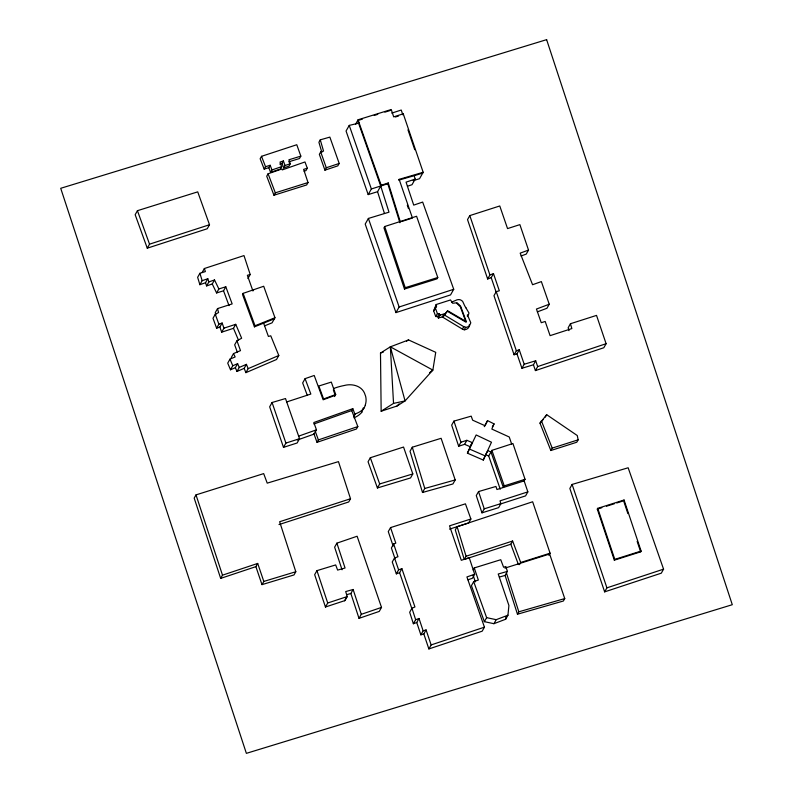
<?xml version="1.0" encoding="UTF-8"?>
<svg xmlns="http://www.w3.org/2000/svg" width="793" height="793" viewBox="0 0 793 793"><rect width="100%" height="100%" fill="white"/><g stroke="black" fill="none" stroke-linecap="round" stroke-linejoin="round"><path stroke-width="1.19" d="M499.392 577.056L505.091 575.421L507.371 571.406L505.865 566.519L503.595 567.243L500.75 559.719L474.264 567.927L478.348 580.04L473.708 581.656L471.439 585.67L484.364 621.662L493.93 623.695L505.666 619.234L505.914 616.805M505.666 619.234L507.946 615.219L508.908 605.495L498.232 574.023L507.371 571.406M467.434 316.595L467.434 314.752M362.936 409.485L361.816 411.993M365.365 405.203L364.245 407.711M467.424 453.18L476.157 434.96L491.482 442.226L483.294 460.059L467.424 453.18L471.756 443.386M484.275 426.674L487.546 420.617L494.039 423.878L491.819 429.063L509.255 437.002L511.634 444.011M483.294 460.059L484.662 456.857M487.546 420.617L485.048 425.732L472.658 420.181L471.201 416.147L453.943 421.113L451.673 425.127L458.671 446.241L464.599 444.328L470.15 446.697L472.42 442.682L466.869 440.313L460.941 442.216L458.671 446.241M137.437 210.69L135.167 214.705L147.27 248.179L207.241 228.751L209.511 224.736L197.725 191.856L137.437 210.69L149.54 244.165L147.27 248.179M288.622 161.851L299.476 158.541L300.834 156.132L296.78 144.732L261.521 156.32L260.154 158.729L264.178 169.117L268.817 167.67L270.175 165.261L271.969 169.95L270.611 172.359L268.817 167.67M247.931 278.502L250.201 274.487L243.986 255.584L204.366 268.52L205.377 271.583L199.905 273.288L197.635 277.302L199.886 284.697L205.526 282.744L207.806 278.73L208.876 281.911L206.606 285.926L205.526 282.744M202.096 272.534L204.366 268.52M264.178 169.117L265.536 166.708L270.175 165.261M199.886 284.697L202.156 280.682L207.806 278.73M268.093 173.776L266.726 176.185L273.952 195.237L306.653 184.957L308.021 182.549L303.63 169.385L307.307 168.225L304.968 161.96L282.258 169.9L281.951 168.939L268.093 173.776L275.32 192.828L273.952 195.237M212.256 283.973L214.526 279.959L218.868 288.939L216.588 292.954L212.256 283.973L206.606 285.926M282.04 163.368L283.398 160.959L285.024 165.529L283.666 167.938L282.04 163.368L279.78 164.111M283.398 160.959L280.008 162.069L281.644 166.649L280.276 169.058L270.611 172.359M300.834 156.132L288.9 159.78L290.307 163.754L288.939 166.163L283.666 167.938M216.588 292.954L223.537 290.803L225.807 286.788L232.161 303.907L217.54 308.586L215.27 312.601L215.785 314.583M217.54 308.586L218.571 312.561L215.27 314.246L213 318.261L216.618 328.223L219.869 327.033L222.139 323.019L223.953 328.153L221.683 332.168L219.869 327.033M320.273 139.855L323.544 151.096L320.709 151.939L319.351 154.348L324.922 170.168L337.828 165.856L339.196 163.447L329.858 137.1L320.273 139.855L318.915 142.264L321.849 152.385M216.618 328.223L218.888 324.208L222.139 323.019M307.307 168.225L305.939 170.634L304.106 171.209M264.555 325.854L272.078 322.82L274.963 317.735L263.702 286.253L243.114 293.37L242.499 294.441L254.434 326.845L274.358 318.806M253.542 289.901L252.937 290.981L247.376 275.31L250.201 274.487M221.683 332.168L233.479 328.322L235.749 324.307L241.647 338.234L236.948 340.792L234.669 344.806L237.434 352.469M413.113 180.675L419.537 178.712L423.175 172.289L403.25 113.825L393.685 116.868L391.246 109.523L358.119 119.763L358.922 122.409L358.466 123.212L349.237 125.403L346.055 131.023L368.19 194.592L377.557 191.698L381.185 185.275L388.263 182.955L400.346 221.921M324.922 170.168L326.29 167.759L339.196 163.447M355.542 124.313L358.119 119.763M236.948 340.792L240.497 350.635L233.509 353.589L235.154 356.949L230 359.12L227.72 363.135L230.505 369.776L235.343 367.684L237.622 363.67L239.248 367.437L236.978 371.461L235.343 367.684M231.239 357.603L233.509 353.589M254.434 326.845L255.039 325.774L274.963 317.735M230.505 369.776L232.775 365.761L237.622 363.67M244.165 368.358L246.435 364.344L248.159 368.646L245.889 372.66L244.165 368.358L236.978 371.461M402.794 114.628L403.25 113.825M278.987 524.579L348.702 501.969L350.516 498.757L338.462 461.625L267.221 483.145L263.682 473.609L196 494.891L194.186 498.103L220.672 578.384L255.891 566.648L257.705 563.436L263.811 581.428L261.987 584.639L255.891 566.648M368.19 194.592L371.362 188.972L387.807 183.758L388.263 182.955M263.603 323.147L268.401 336.43L270.76 335.806L278.789 355.492L276.519 359.507L245.889 372.66M362.391 119.109L357.663 120.566L380.739 186.077L388.996 212.177L368.388 218.442L365.206 224.072L395.955 312.611L450.543 294.917L453.725 289.296L422.669 202.076L413.718 205.109L406.056 182.152L415.195 179.079L414.154 175.709L398.681 180.16L399.137 179.357L423.175 172.289M272.078 402.507L269.66 406.799L283.488 447.361L297.127 442.99L299.546 438.707L285.51 398.542L272.078 402.507L285.906 443.079L283.488 447.361M384.714 226.511L383.961 227.849L404.48 289.029L437.022 278.849L437.776 277.51L416.583 216.261L384.714 226.511L405.233 287.69L404.48 289.029M415.195 179.079L412.023 184.7L407.443 186.236M333.318 389.859L335.251 395.31L323.147 399.791L314.216 375.476L305.087 378.657L302.658 382.94L307.178 395.033M220.672 578.384L222.496 575.173L257.705 563.436M334.557 396.55L335.707 394.508L331.305 382.087L318.836 386.013L323.594 398.988L335.707 394.508M353.728 416.424L354.937 414.283L352.806 408.663L313.83 422.51L316.466 429.826L314.048 434.108L297.345 440.036M313.81 433.444L317.012 442.325L318.38 439.917L357.821 426.584L351.745 410.536L313.919 423.977M395.955 312.611L399.137 306.99L453.725 289.296M351.596 410.804L352.806 408.663M353.906 416.355L355.115 414.214M521.041 256.01L526.235 254.097L528.515 250.082L519.881 224.627L507.55 228.592L499.768 205.972L469.803 215.597L467.523 219.611L487.655 278.987L491.204 277.649L493.484 273.635L499.332 290.783L496.24 291.655L493.97 295.67L514.082 354.778L516.967 353.807L519.246 349.792L524.203 364.255L521.933 368.269L516.967 353.807M357.821 426.584L356.463 428.993L317.012 442.325M436.15 304.542L433.642 310.876L435.744 316.536L437.617 316.595L438.39 318.033L443.436 316.585L447.619 310.717L466.343 321.661L460.594 306.128L457.046 302.748L452.625 303.263L450.543 299.942L436.15 304.542L436.556 306.068L434.891 309.012M433.642 310.876L436.556 306.068M435.744 316.536L437.409 313.592L435.307 307.932M437.617 316.595L439.282 313.651L437.409 313.592M438.39 318.033L440.056 315.089L445.101 313.641M350.516 498.757L279.642 521.744L295.809 571.733L293.985 574.945L261.987 584.639M370.331 457.739L368.061 461.754L377.418 487.963L410.546 477.941L412.816 473.927L403.548 447.044L370.331 457.739L379.688 483.948L377.418 487.963M359.011 618.352L379.242 611.423L381.512 607.408L357.118 536.237L336.896 543.155L345.054 568.006L337.63 570.088L335.667 564.933L316.942 570.643L314.662 574.657L325.447 607.012L344.935 600.588L347.215 596.574L345.698 591.568L353.123 589.486L361.281 614.327L359.011 618.352L350.853 593.501L353.123 589.486M336.896 543.155L334.626 547.17L342.041 569.761M487.655 278.987L489.925 274.973L493.484 273.635M456.738 303.283L460.287 306.663L466.036 322.196L447.321 311.252L444.794 314.177L443.634 314.514L442.266 316.922L462.388 329.085L463.756 326.676L465.967 327.331A6.354 6.225 29.5 0 0 469.525 325.725L470.794 322.83L468.039 316.238L468.95 312.977L465.947 307.872M462.388 329.085L464.222 329.779L465.59 327.37M412.291 447.222L410.021 451.237L422.5 492.483L452.922 483.958L455.192 479.943L441.116 438.301L412.291 447.222L424.77 488.468L422.5 492.483M325.447 607.012L327.717 602.997L347.215 596.574M344.559 600.787L346.828 596.772M449.502 529.129L468.623 523.013L470.893 518.999L465.432 503.833L390.543 527.593L388.273 531.607L393.159 546.06M390.543 527.593L395.806 543.155L393.665 543.948L391.395 547.963L394.914 558.431M393.665 543.948L397.957 556.745L394.527 557.955L392.257 561.969L396.341 573.854L399.622 572.685L401.892 568.67L414.937 606.962L411.954 608.231L409.684 612.246L413.371 623.744L416.751 622.485L419.021 618.471L423.135 630.832L420.865 634.846L416.751 622.485M514.082 354.778L516.352 350.764L519.246 349.792M464.599 444.328L466.869 440.313M396.341 573.854L398.611 569.84L401.892 568.67M528.515 250.082L520.188 253.145L532.569 284.727L541.361 281.594L549.242 304.234L546.972 308.259L537.367 311.867M492.334 426.892L494.039 423.878M533.431 364.79L535.701 360.775L537.674 366.574L535.404 370.589L533.431 364.79L521.933 368.269M500.254 489.202L488.706 455.985L491.888 450.365L512.922 443.525L525.045 479.289L524.133 480.895L496.953 489.509L495.942 486.456L478.546 491.571L476.276 495.585L481.975 512.843L498.628 507.639L500.898 503.624L500.006 500.859L527.851 491.868L523.895 480.191M535.404 370.589L603.83 347.731L606.1 343.706L596.524 315.396L570.435 323.742L568.165 327.757L569.017 330.651M548.875 555.338L550.084 553.197L532.648 501.771L457.105 526.701L455.291 529.912L464.252 559.462L510.801 544.226L512.615 541.014L520.684 562.495L519.474 564.636M413.371 623.744L415.651 619.73L419.021 618.471M481.975 512.843L484.245 508.828L500.898 503.624M525.045 479.289L504.239 485.871L503.327 487.477L490.976 451.97L487.854 450.711L485.584 454.726L488.706 455.985M539.983 423.125L546.664 414.68L577.274 435.535L578.147 439.828L576.779 442.236L550.838 450.513L539.983 423.125L543.027 419.675M464.252 559.462L466.076 556.25L512.615 541.014M545.306 417.088L546.664 414.68M423.819 633.954L426.089 629.939L431.144 644.927L428.874 648.942L423.819 633.954L420.865 634.846M473.134 569.939L474.264 567.927M470.893 518.999L449.522 525.838L461.298 560.304L469.208 557.648L474.68 574.241L472.41 578.256L467.969 579.802M550.838 450.513L552.206 448.104L578.147 439.828M527.851 491.868L525.581 495.883L500.056 504.13M484.364 621.662L486.634 617.648L473.708 581.656M474.68 574.241L466.918 576.947L484.444 627.174L482.174 631.188L428.874 648.942M572.12 484.444L569.85 488.458L604.643 591.865L661.303 573.17L663.572 569.156L628.155 467.771L572.12 484.444L606.913 587.851L604.643 591.865M493.93 623.695L496.2 619.68L507.946 615.219M505.091 575.421L517.462 614.218L518.83 611.809L564.745 598.586L549.628 554L504.953 568.125M597.298 509.136L597.744 508.333L624.061 500.016L641.101 551.046L640.645 551.849L614.327 560.175L597.298 509.136L601.867 507.689M564.745 598.586L563.377 601.005L517.462 614.218M624.061 500.016L623.605 500.819L627.868 513.577M614.327 560.175L614.783 559.372L641.101 551.046M396.996 406.026L405.064 400.921L432.859 370.093L435.734 352.33L408.544 339.929L390.354 346.828L380.491 353.063L381.155 411.22L396.996 406.026L399.117 403.855M429.588 372.72L432.859 370.093L390.354 346.828L393.536 403.389L381.155 411.22M406.482 341.228L408.544 339.929M239.248 367.437L246.435 364.344M248.159 368.646L278.789 355.492M549.242 304.234L536.445 309.052L541.252 322.711L545.197 321.472L550.094 335.657L571.862 328.57L570.435 323.742M298.654 436.15L316.466 429.826M208.876 281.911L214.526 279.959M271.969 169.95L281.644 166.649M361.281 614.327L381.512 607.408M285.024 165.529L290.307 163.754M537.674 366.574L606.1 343.706M431.144 644.927L484.444 627.174M606.913 587.851L663.572 569.156M223.953 328.153L235.749 324.307M286.699 401.942L310.836 394.052L305.087 378.657M391.772 113.102L401.228 110.039L402.814 114.707M149.54 244.165L209.511 224.736M401.446 221.564L412.449 218.035L399.137 179.357M285.906 443.079L299.546 438.707M395.35 116.997L398.542 115.986M380.491 353.063L381.869 352.627M382.325 352.479L383.247 352.191M606.447 506.241L614.456 503.714M616.746 502.99L622.465 501.176M520.684 562.495L550.084 553.197M275.32 192.828L308.021 182.549M405.233 287.69L437.776 277.51M374.227 115.451L377.775 114.351M384.873 112.16L390.79 110.326M218.868 288.939L225.807 286.788M414.154 175.709L422.719 173.092M524.203 364.255L535.701 360.775M379.688 483.948L412.816 473.927M263.811 581.428L295.809 571.733M423.135 630.832L426.089 629.939M424.77 488.468L455.192 479.943M346.61 594.691L350.853 593.501M393.536 403.389L405.064 400.921L390.354 346.828M464.222 329.779L464.609 329.739A6.354 6.225 29.5 0 0 468.157 328.133L469.278 326.438L469.347 324.615M451.613 302.123L456.054 300.269A4.837 4.738 29.5 0 1 457.224 299.784L458.602 299.595A5.789 5.67 29.5 0 1 460.743 299.992L462.587 301.261L463.945 304.165A17.833 17.466 29.5 0 0 465.977 307.853M486.634 617.648L496.2 619.68M469.704 449.165L485.564 456.044M443.862 314.652L463.756 326.676M439.282 313.651L440.056 315.089M233.479 328.322L238.465 340.108M230 359.12L232.775 365.761M541.351 420.716L552.206 448.104M261.521 156.32L265.536 166.708M510.801 544.226L518.444 564.576M223.537 290.803L229.038 305.642M243.114 293.37L255.039 325.774M215.27 314.246L218.888 324.208M315.168 431.035L318.38 439.917M358.922 122.409L381.185 185.275M320.709 151.939L326.29 167.759M491.888 450.365L504.239 485.871M349.237 125.403L371.362 188.972M368.388 218.442L399.137 306.99M407.295 205.189L408.474 208.599M394.527 557.955L398.611 569.84M491.204 277.649L496.279 292.508M496.24 291.655L516.352 350.764M407.969 129.834L414.759 149.738M399.622 572.685L411.874 608.657M469.803 215.597L489.925 274.973M473.114 575.242L475.334 581.854M637.156 541.411L640.645 551.849M597.744 508.333L614.783 559.372M316.942 570.643L327.717 602.997M478.546 491.571L484.245 508.828M453.943 421.113L460.941 442.216M196 494.891L222.496 575.173M411.954 608.231L415.651 619.73M506.459 573.012L518.83 611.809M377.557 191.698L384.387 213.267M387.807 183.758L399.89 222.724M457.105 526.701L466.076 556.25M199.905 273.288L202.156 280.682M333.615 388.501A65.363 64.035 29.5 0 1 344.271 385.497C352.389 383.277 362.728 385.983 365.176 395.023A14.7 14.403 29.5 0 1 365.642 396.302A16.108 15.781 29.5 0 1 365.236 405.154M364.403 407.84A19.964 19.557 29.5 0 1 355.026 413.936M361.975 412.122A19.964 19.557 29.5 0 1 353.886 417.792M363.263 407.909A16.108 15.781 29.5 0 1 362.817 409.436M546.625 39.65L60.714 188.298L246.375 753.35L732.286 604.702L546.625 39.65"/></g></svg>
